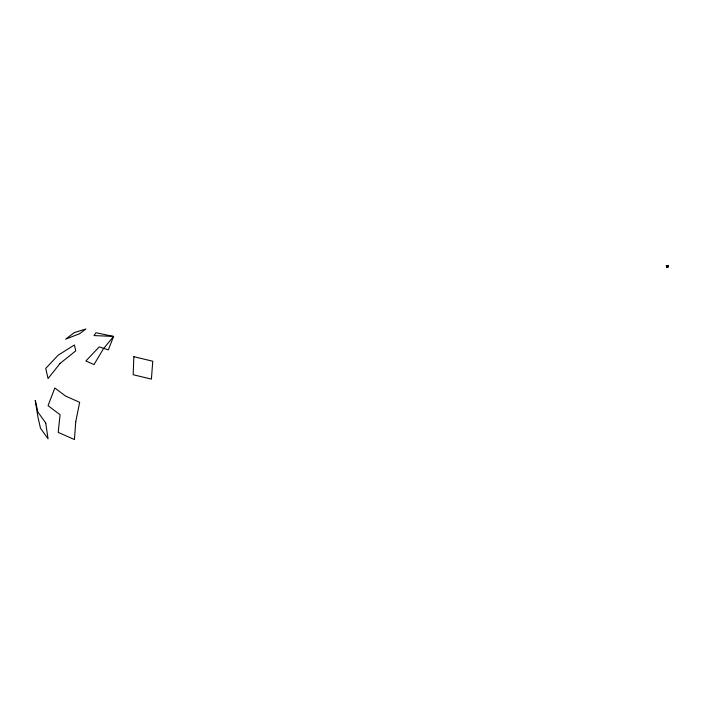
<?xml version="1.0" encoding="UTF-8"?>
<svg xmlns="http://www.w3.org/2000/svg" width="705" height="705" viewBox="0 0 705 705"><rect width="100%" height="100%" fill="white"/><g stroke="black" fill="none" stroke-linecap="round" stroke-linejoin="round"><path stroke-width="1.06" d="M667.327 266.666L666.851 266.763L668.084 266.569M667.476 265.529L667.053 265.679M666.428 265.864C667.027 267.997 665.864 265.468 667.177 266.384L667.591 265.45M666.648 266.649L666.472 266.19M666.525 266.578L667.168 266.323M667.811 266.992C668.49 263.829 667.891 268.499 666.604 266.798M666.93 266.34L667.036 266.851M667.556 266.516L668.023 266.913L667.943 265.714M667.556 266.798L667.82 266.34M667.794 266.843L667.917 265.767M667.609 265.829L667.732 267.169M667.344 265.653L667.767 265.988M666.586 266.428L666.56 265.864M666.331 265.988L666.771 266.023M666.26 265.873L666.86 265.996M667.679 265.697L667.177 265.891L668.19 266.041M666.392 266.578L666.974 266.481M667.415 267.063L667.018 265.618L666.525 266.975M666.798 265.529L667.036 267.248L667.476 266.534L668.084 266.781L667.926 266.27M668.076 266.472L667.556 266.199M666.437 266.428L667.274 266.834M667.089 265.767L667.036 267.248M133.862 356.695L133.174 374.743L151.416 379.105L152.756 361.216L133.862 356.695M75.752 421.661L74.422 439.55L58.198 432.368L60.084 414.716L48.055 405.675L54.831 387.988L65.618 396.095L79.665 402.326L75.752 421.661M113.584 336.426L108.341 349.909L99.246 346.878L85.887 360.978L94.003 364.573L103.45 348.737L113.584 336.426L96.03 332.751L94.003 335.571L113.584 336.426M60.084 363.436L48.055 378.541L45.746 368.407L58.198 355.153L74.422 344.992L75.752 350.843L60.084 363.436M74.422 332.54L65.618 339.167L79.665 333.685L85.887 328.997L74.422 332.54M45.746 423L37.92 412.09L35.25 400.387L37.92 416.937L40.493 428.243L48.055 438.783L45.746 423"/></g></svg>
